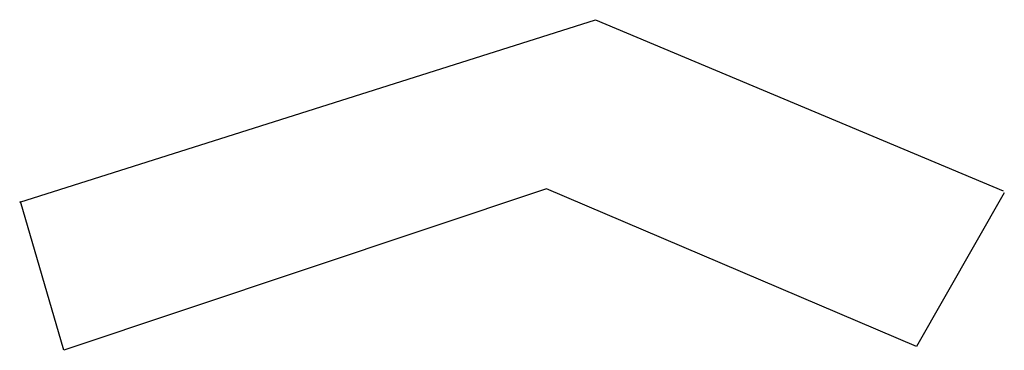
# Model space of a CAD drawing. Header units: centimetres. Extents: x 13.1 to 18.68, y 11.59 to 13.46.
import ezdxf

# ---------------------------------------------------------------- set-up
doc = ezdxf.new("R2010")
doc.units = ezdxf.units.CM
doc.header["$MEASUREMENT"] = 0

msp = doc.modelspace()

# ---------------------------------------------------------------- linework, layer by layer
for p, q in [((13.1045, 12.4277), (16.3639, 13.4588)), ((16.3639, 13.4588), (18.6694, 12.4921)), ((16.0859, 12.5033), (13.3534, 11.5908)), ((18.1794, 11.6121), (16.0859, 12.5033)), ((13.3534, 11.5908), (13.1093, 12.4325)), ((18.6767, 12.4797), (18.1794, 11.6121))]:
    msp.add_line(p, q)

doc.saveas('drawing.dxf')
